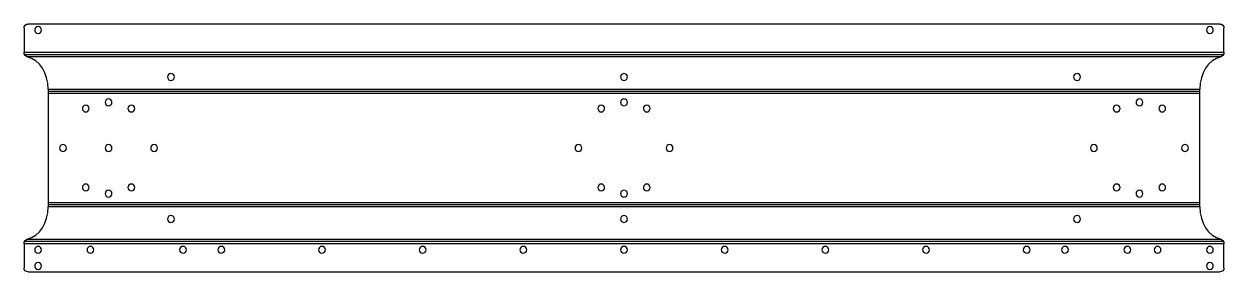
# Model space of a CAD drawing. Header units: millimetres. Extents: x -2 to 594, y 0 to 123.
import ezdxf

# ---------------------------------------------------------------- set-up
doc = ezdxf.new("R2010")
doc.units = ezdxf.units.MM

msp = doc.modelspace()

# ---------------------------------------------------------------- linework, layer by layer
at = {"layer": 'BEND'}
for p, q in [((-1.73, 107.92), (593.73, 107.92)), ((10, 89.65), (582, 89.65)), ((582, 33.39), (10, 33.39)), ((593.73, 15.13, 0), (-1.73, 15.13, 0))]:
    msp.add_line(p, q, dxfattribs=at)
at = {"layer": 'BEND_EXTENT'}
for p, q in [((-2, 109.05), (594, 109.05)), ((592.62, 106.79), (-0.62, 106.79)), ((10, 90.79), (582, 90.79)), ((582, 88.52), (10, 88.52)), ((10, 34.52), (582, 34.52)), ((582, 32.26), (10, 32.26)), ((594, 14), (-2, 14)), ((-0.62, 16.26), (592.62, 16.26))]:
    msp.add_line(p, q, dxfattribs=at)
at = {"layer": 'INTERIOR_PROFILES', "extrusion": (0, 0, -1)}
for centre in [(-5, 120.05), (-587, 120.05), (-71, 96.79), (-296, 96.79), (-521, 96.79), (-40, 84.15), (-296, 84.15), (-552, 84.15), (-28.69, 81.12), (-51.31, 81.12), (-284.69, 81.12), (-307.31, 81.12), (-540.69, 81.12), (-563.31, 81.12), (-17.37, 61.52), (-40, 61.52), (-62.63, 61.52), (-273.37, 61.52), (-318.63, 61.52), (-529.37, 61.52), (-574.63, 61.52), (-28.69, 41.93), (-51.31, 41.93), (-284.69, 41.93), (-307.31, 41.93), (-540.69, 41.93), (-563.31, 41.93), (-40, 38.9), (-296, 38.9), (-552, 38.9), (-71, 26.26), (-296, 26.26), (-521, 26.26), (-5, 11), (-31, 11), (-77, 11), (-96, 11), (-146, 11), (-196, 11), (-246, 11), (-296, 11), (-346, 11), (-396, 11), (-446, 11), (-496, 11), (-515, 11), (-546, 11), (-561, 11), (-587, 11), (-5, 3), (-587, 3)]:
    msp.add_circle(centre, 1.7, dxfattribs=at)
at = {"layer": 'OUTER_PROFILES'}
for p, q in [((-2, 121.05), (-2, 109.05)), ((592, 123.05), (0, 123.05)), ((594, 109.05), (594, 121.05)), ((10, 90.79), (10, 32.26)), ((582, 32.26), (582, 90.79)), ((-2, 14), (-2, 2)), ((594, 2), (594, 14)), ((0, 0), (592, 0))]:
    msp.add_line(p, q, dxfattribs=at)
at = {"layer": 'OUTER_PROFILES', "extrusion": (0, 0, -1)}
for centre, radius, start, end in [((0, 121.05), 2, 0, 90), ((-592, 121.05), 2, 90, 180), ((-0.54, 109.05), 2.54, -77.37329, 0), ((-591.46, 109.05), 2.54, 180, 257.37329), ((-0.54, 14), 2.54, 0, 77.37329), ((-591.46, 14), 2.54, 102.62671, 180), ((0, 2), 2, 270, 360), ((-592, 2), 2, 180, 270)]:
    msp.add_arc(centre, radius, start, end, dxfattribs=at)
at = {"layer": 'OUTER_PROFILES'}
for centre, major_axis, start_param, end_param in [((-2, 90.79), (0, 16), 4.712389, 6.116728), ((594, 90.79), (0, -16), 3.30805, 4.712389), ((-2, 32.26), (0, -16), 0.166457, 1.570796), ((594, 32.26), (0, 16), 1.570796, 2.975135)]:
    msp.add_ellipse(centre, major_axis=major_axis, ratio=0.75, start_param=start_param, end_param=end_param, dxfattribs=at)

doc.saveas('drawing.dxf')
